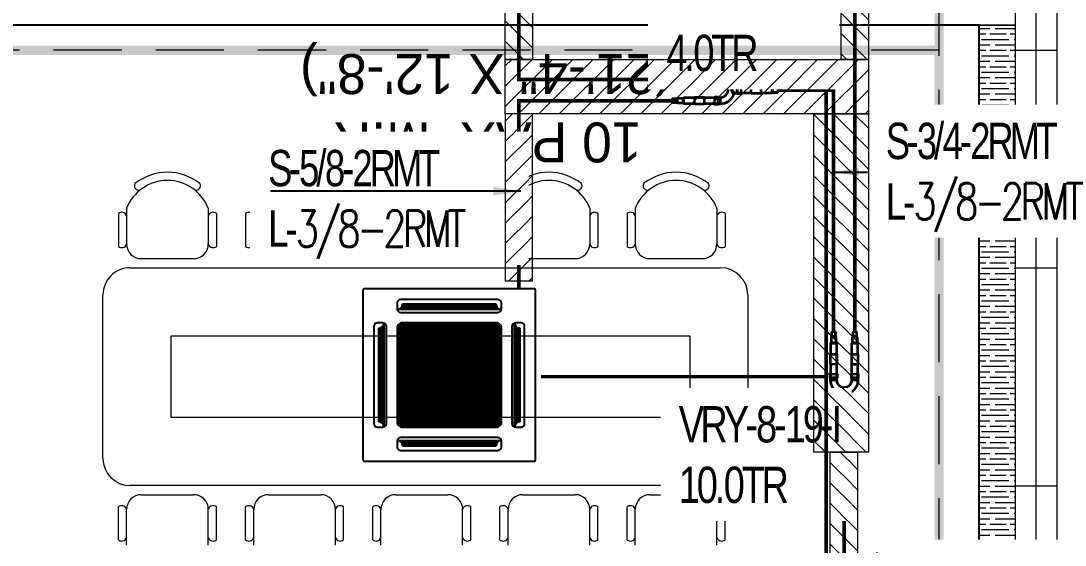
# Model space of a CAD drawing. Header units: millimetres. Extents: x -81374 to 485233, y -39075 to 157313.
# Drawn here: x 43608 to 49356, y -7951 to -5063 of the extents above; entities that cross this region are included whole.
import ezdxf
from ezdxf.enums import TextEntityAlignment as Align

# ---------------------------------------------------------------- set-up
doc = ezdxf.new("R2010")
doc.units = ezdxf.units.MM
doc.linetypes.add('CENTER', pattern=[2, 1.25, -0.25, 0.25, -0.25])
doc.linetypes.add('HIDDEN', pattern=[0.375, 0.25, -0.125])
for name, color, linetype in [('AC-RA-DIFFUSER', 6, 'Continuous'), ('ceilings', 253, 'Continuous'), ('CEN', 252, 'CENTER'), ('Hatch 01_UC', 7, 'Continuous'), ('M-HVAC VRV PIPE', 152, 'Continuous'), ('M-HVAC-TEXT', 7, 'Continuous'), ('PCE-HVACTEXT', 7, 'Continuous')]:
    doc.layers.add(name, color=color, linetype=linetype)
for name, color, linetype, lineweight in [('CB-AC CABLE TRAY', 213, 'Continuous', 15), ('DRAIN PIPE', 76, 'Continuous', 30), ('G-IMPT', 8, 'Continuous', 5), ('ID-MODULAR', 44, 'Continuous', 9), ('P-PIPE-IDEN', 7, 'Continuous', 9), ('vrv text', 90, 'Continuous', 30)]:
    doc.layers.add(name, color=color, linetype=linetype, lineweight=lineweight)
doc.layers.add('ceiling', color=7, linetype='Continuous', lineweight=5, true_color=0x560d91)
doc.styles.add('Arial_2', font='arial.ttf', dxfattribs={"height": 75})
doc.styles.add('Herbalife_Third Floor - Furniture Layout - 210201$0$CG', font='GOTHIC.TTF')
doc.styles.add('ROMAND', font='romand__.ttf')
doc.styles.add('romans', font='stylu.ttf', dxfattribs={"height": 125})
doc.styles.add('rs', font='romans.shx', dxfattribs={"width": 0.75})
doc.styles.get("Standard").update_dxf_attribs({"font": 'arial.ttf'})
doc.dimstyles.new('GLAZ ALU', dxfattribs={"dimscale": 100, "dimtxt": 2, "dimasz": 1.4, "dimexe": 0.8, "dimexo": 0.8, "dimgap": 0.75, "dimtad": 1, "dimdec": 0, "dimzin": 0, "dimdsep": 46, "dimtxsty": 'rs', "dimcen": 0.09, "dimclrd": 8, "dimclre": 8, "dimclrt": 2, "dimadec": 0, "dimazin": 0, "dimtfac": 1, "dimtdec": 0, "dimtmove": 0, "dimatfit": 3, "dimfxl": 1, "dimtolj": 1, "dimtzin": 0, "dimarcsym": 0})
doc.dimstyles.new('Vayucon', dxfattribs={"dimtxt": 200, "dimasz": 150, "dimexe": 0, "dimexo": 0, "dimgap": 9e-05, "dimtad": 1, "dimdec": 0, "dimrnd": 5, "dimzin": 0, "dimdsep": 46, "dimtxsty": 'ROMAND', "dimcen": 90, "dimclre": 99, "dimclrt": 7, "dimadec": 0, "dimazin": 0, "dimtfac": 1, "dimtdec": 0, "dimtofl": 0, "dimtmove": 1, "dimatfit": 3, "dimfxl": 1, "dimtolj": 1, "dimtzin": 0, "dimarcsym": 0})

# ---------------------------------------------------------------- blocks, each defined once
blk = doc.blocks.new('ng')
at = {"layer": 'CEN', "color": 9, "linetype": 'HIDDEN', "lineweight": 0, "ltscale": 1500, "true_color": 0xc7c8ca}
for p, q in [((37748.3, 47512.2), (37748.3, 41085.8)), ((37748.3, 44669.7), (43504.9, 44669.7))]:
    blk.add_line(p, q, dxfattribs=at)
blk = doc.blocks.new('floor plan 1')
at = {"layer": 'G-IMPT', "color": 55, "linetype": 'Continuous', "true_color": 0xb49f4b}
for p, q in [((8859.2, -31006.5), (8859.2, -37449.6)), ((9088, -31006.5), (9088, -37449.6))]:
    blk.add_line(p, q, dxfattribs=at)
at = {"layer": 'G-IMPT', "linetype": 'Continuous'}
for p, q in [((8973.6, -31006.5), (8973.6, -37449.6)), ((8973.6, -31006.5), (8973.6, -37449.6)), ((8859.2, -31449.6), (9088, -31449.6)), ((8859.2, -32649.6), (9088, -32649.6)), ((8859.2, -33849.6), (9088, -33849.6))]:
    blk.add_line(p, q, dxfattribs=at)
at = {"layer": 'G-IMPT', "color": 8, "ltscale": 500}
for p, q in [((10686.3, -31153.8), (10686.3, -31334.8)), ((10731.3, -31124.4), (10731.3, -31321.3)), ((11181.3, -31124.4), (11181.3, -31321.3)), ((11226.3, -31153.8), (11226.3, -31334.8)), ((11386.3, -31153.8), (11386.3, -31334.8)), ((11431.3, -31124.4), (11431.3, -31321.3)), ((11881.3, -31124.4), (11881.3, -31321.3)), ((11926.3, -31153.8), (11926.3, -31334.8)), ((12086.3, -31153.8), (12086.3, -31334.8)), ((12131.3, -31124.4), (12131.3, -31321.3)), ((12581.3, -31124.4), (12581.3, -31321.3)), ((12626.3, -31153.8), (12626.3, -31334.8)), ((12786.3, -31153.8), (12786.3, -31334.8)), ((12831.3, -31124.4), (12831.3, -31321.3)), ((13281.3, -31124.4), (13281.3, -31321.3)), ((13326.3, -31153.8), (13326.3, -31334.8)), ((13486.3, -31153.8), (13486.3, -31334.8)), ((13531.3, -31124.4), (13531.3, -31321.3)), ((13981.3, -31124.4), (13981.3, -31321.3)), ((14026.3, -31153.8), (14026.3, -31334.8)), ((11100.3, -31402.3), (10812.3, -31402.3)), ((11800.3, -31402.3), (11512.3, -31402.3)), ((12500.3, -31402.3), (12212.3, -31402.3)), ((13200.3, -31402.3), (12912.3, -31402.3)), ((13900.3, -31402.3), (13612.3, -31402.3)), ((10711.5, -31452.3), (13961, -31452.3)), ((10561.5, -32502.3), (10561.5, -31602.3)), ((14111, -31602.3), (14111, -32502.3)), ((10880.9, -31827.3), (13736, -31827.3)), ((10880.9, -32277.3), (10880.9, -31827.3)), ((13736, -31827.3), (13736, -32277.3)), ((13736, -32277.3), (10880.9, -32277.3)), ((13961, -32652.3), (10711.5, -32652.3)), ((11100.3, -32702.3), (10812.3, -32702.3)), ((11800.3, -32702.3), (11512.3, -32702.3)), ((12500.3, -32702.3), (12212.3, -32702.3)), ((13200.3, -32702.3), (12912.3, -32702.3)), ((13900.3, -32702.3), (13612.3, -32702.3)), ((10686.3, -32950.8), (10686.3, -32769.8)), ((10731.3, -32980.2), (10731.3, -32783.3)), ((11181.3, -32980.2), (11181.3, -32783.3)), ((11226.3, -32950.8), (11226.3, -32769.8)), ((11386.3, -32950.8), (11386.3, -32769.8)), ((11431.3, -32980.2), (11431.3, -32783.3)), ((11881.3, -32980.2), (11881.3, -32783.3)), ((11926.3, -32950.8), (11926.3, -32769.8)), ((12086.3, -32950.8), (12086.3, -32769.8)), ((12131.3, -32980.2), (12131.3, -32783.3)), ((12581.3, -32980.2), (12581.3, -32783.3)), ((12626.3, -32950.8), (12626.3, -32769.8)), ((12786.3, -32950.8), (12786.3, -32769.8)), ((12831.3, -32980.2), (12831.3, -32783.3)), ((13281.3, -32980.2), (13281.3, -32783.3)), ((13326.3, -32950.8), (13326.3, -32769.8)), ((13486.3, -32950.8), (13486.3, -32769.8)), ((13531.3, -32980.2), (13531.3, -32783.3)), ((13981.3, -32980.2), (13981.3, -32783.3)), ((14026.3, -32950.8), (14026.3, -32769.8)), ((15583, -33988.1), (9088, -33988.1)), ((9088, -33988.1), (9088, -34088.1))]:
    blk.add_line(p, q, dxfattribs=at)
for centre, radius, start, end in [((10704.8, -31175.7), 28.6, 22.14151, 130.19652), ((11207.8, -31175.7), 28.6, 49.80348, 157.85849), ((11404.8, -31175.7), 28.6, 22.14151, 130.19652), ((11907.8, -31175.7), 28.6, 49.80348, 157.85849), ((12104.8, -31175.7), 28.6, 22.14151, 130.19652), ((12607.8, -31175.7), 28.6, 49.80348, 157.85849), ((12804.8, -31175.7), 28.6, 22.14151, 130.19652), ((13307.8, -31175.7), 28.6, 49.80348, 157.85849), ((13504.8, -31175.7), 28.6, 22.14151, 130.19652), ((14007.8, -31175.7), 28.6, 49.80348, 157.85849), ((10704.8, -31312.9), 28.6, 229.80348, 337.85849), ((10812.3, -31321.3), 81, 180, 270), ((11100.3, -31321.3), 81, 270, 0), ((11207.8, -31312.9), 28.6, 202.14151, 310.19652), ((11404.8, -31312.9), 28.6, 229.80348, 337.85849), ((11512.3, -31321.3), 81, 180, 270), ((11800.3, -31321.3), 81, 270, 0), ((11907.8, -31312.9), 28.6, 202.14151, 310.19652), ((12104.8, -31312.9), 28.6, 229.80348, 337.85849), ((12212.3, -31321.3), 81, 180, 270), ((12500.3, -31321.3), 81, 270, 0), ((12607.8, -31312.9), 28.6, 202.14151, 310.19652), ((12804.8, -31312.9), 28.6, 229.80348, 337.85849), ((12912.3, -31321.3), 81, 180, 270), ((13200.3, -31321.3), 81, 270, 0), ((13307.8, -31312.9), 28.6, 202.14151, 310.19652), ((13504.8, -31312.9), 28.6, 229.80348, 337.85849), ((13612.3, -31321.3), 81, 180, 270), ((13900.3, -31321.3), 81, 270, 0), ((14007.8, -31312.9), 28.6, 202.14151, 310.19652), ((10711.5, -31602.3), 150, 90, 180), ((13961, -31602.3), 150, 0, 90), ((10711.5, -32502.3), 150, 180, 270), ((13961, -32502.3), 150, 270, 0), ((10812.3, -32783.3), 81, 90, 180), ((11100.3, -32783.3), 81, 0, 90), ((11512.3, -32783.3), 81, 90, 180), ((11800.3, -32783.3), 81, 0, 90), ((12212.3, -32783.3), 81, 90, 180), ((12500.3, -32783.3), 81, 0, 90), ((12912.3, -32783.3), 81, 90, 180), ((13200.3, -32783.3), 81, 0, 90), ((13612.3, -32783.3), 81, 90, 180), ((13900.3, -32783.3), 81, 0, 90), ((10704.8, -32791.7), 28.6, 22.14151, 130.19652), ((11207.8, -32791.7), 28.6, 49.80348, 157.85849), ((11404.8, -32791.7), 28.6, 22.14151, 130.19652), ((11907.8, -32791.7), 28.6, 49.80348, 157.85849), ((12104.8, -32791.7), 28.6, 22.14151, 130.19652), ((12607.8, -32791.7), 28.6, 49.80348, 157.85849), ((12804.8, -32791.7), 28.6, 22.14151, 130.19652), ((13307.8, -32791.7), 28.6, 49.80348, 157.85849), ((13504.8, -32791.7), 28.6, 22.14151, 130.19652), ((14007.8, -32791.7), 28.6, 49.80348, 157.85849), ((10704.8, -32928.9), 28.6, 229.80348, 337.85849), ((10956.3, -32891), 242, 201.63139, 338.36861), ((11207.8, -32928.9), 28.6, 202.14151, 310.19652), ((11404.8, -32928.9), 28.6, 229.80348, 337.85849), ((11656.3, -32891), 242, 201.63139, 338.36861), ((11907.8, -32928.9), 28.6, 202.14151, 310.19652), ((12104.8, -32928.9), 28.6, 229.80348, 337.85849), ((12356.3, -32891), 242, 201.63139, 338.36861), ((12607.8, -32928.9), 28.6, 202.14151, 310.19652), ((12804.8, -32928.9), 28.6, 229.80348, 337.85849), ((13056.3, -32891), 242, 201.63139, 338.36861), ((13307.8, -32928.9), 28.6, 202.14151, 310.19652), ((13504.8, -32928.9), 28.6, 229.80348, 337.85849), ((13756.3, -32891), 242, 201.63139, 338.36861), ((14007.8, -32928.9), 28.6, 202.14151, 310.19652), ((10797.7, -33103.1), 23.7, 69.0298, 211.3377), ((11114.7, -33103.4), 23.7, 328.6623, 110.9702), ((11497.7, -33103.1), 23.7, 69.0298, 211.3377), ((11814.7, -33103.4), 23.7, 328.6623, 110.9702), ((12197.7, -33103.1), 23.7, 69.0298, 211.3377), ((12514.7, -33103.4), 23.7, 328.6623, 110.9702), ((12897.7, -33103.1), 23.7, 69.0298, 211.3377), ((13214.7, -33103.4), 23.7, 328.6623, 110.9702), ((13597.7, -33103.1), 23.7, 69.0298, 211.3377), ((13914.7, -33103.4), 23.7, 328.6623, 110.9702), ((10956.3, -32891), 287, 231.456, 308.544), ((11656.3, -32891), 287, 231.456, 308.544), ((12356.3, -32891), 287, 231.456, 308.544), ((13056.3, -32891), 287, 231.456, 308.544), ((13756.3, -32891), 287, 231.456, 308.544)]:
    blk.add_arc(centre, radius, start, end, dxfattribs=at)
at = {"layer": 'CEN', "linetype": 'Continuous'}
blk.add_blockref('ng', (-28240.4, -78519.6), dxfattribs=at)
at = {"layer": 'G-IMPT', "color": 8, "ltscale": 500, "style": 'Herbalife_Third Floor - Furniture Layout - 210201$0$CG'}
for s, p in [('10 PAX  M.R', (11146.3, -33452.4)), ('(21\'-4" X 12\'-8")', (10972.3, -33828.8))]:
    blk.add_text(s, height=220, dxfattribs=at).set_placement(p)
at = {"layer": 'G-IMPT', "color": 8, "ltscale": 500}
for rotation, p in [(359.99915, (39680.6, -4989.6, 0)), (359.99915, (35886.7, -10139.3, 0)), (270.00085, (28873.3, -20643.5, 0)), (359.99915, (11975.3, -26935.4, 0)), (359.99915, (15267.6, -26935.4, 0)), (359.99915, (26686.3, -26987.7, 0)), (270.00085, (15861.1, -28615, 0)), (89.99915, (23697.8, -33300.6, 0)), (89.99915, (23597.9, -35337.7, 0)), (89.99915, (23597.9, -37388.3, 0)), (359.99915, (13750.4, -37781.5, 0)), (89.99915, (23697.8, -40746.8, 0)), (89.99915, (23597.8, -44302.5, 0)), (89.99915, (23597.8, -46399.1, 0)), (89.99915, (23697.8, -48339.8, 0)), (89.99915, (23697.8, -54280, 0)), (359.99915, (27418.1, -55702.4, 0)), (89.99915, (9671.9, -65856.5, 0)), (359.99915, (4684.1, -67403.4, 0)), (359.99915, (8737.2, -67403.4, 0))]:
    blk.add_attdef('PARTITIONTYPE', text='', height=200, rotation=rotation, dxfattribs=at).set_placement(p, align=Align.MIDDLE_CENTER)
blk = doc.blocks.new('DLC - All Capacities')
at = {"color": 62}
for p, q in [((286.9, 360), (-286.9, 360)), ((270.9, 365), (-270.9, 365)), ((265.1, 370), (-265.1, 370)), ((261.5, 375), (-261.5, 375)), ((259.2, 380), (-259.2, 380)), ((257.5, 385), (-257.9, 385)), ((257.5, 390), (-257.5, 390)), ((-390, 257.5), (-390, -257.5)), ((-385, 257.5), (-385, -257.9)), ((-380, 259.2), (-380, -259.2)), ((-375, 261.5), (-375, -261.5)), ((-370, 265.1), (-370, -265.1)), ((-365, 270.9), (-365, -270.9)), ((-360, 286.9), (-360, -286.9)), ((360, -286.9), (360, 286.9)), ((365, -270.9), (365, 270.9)), ((370, -265.1), (370, 265.1)), ((375, -261.5), (375, 261.5)), ((380, -259.2), (380, 259.2)), ((385, -257.5), (385, 257.9)), ((390, -257.5), (390, 257.5)), ((-286.9, -360), (286.9, -360)), ((-270.9, -365), (270.9, -365)), ((-265.1, -370), (265.1, -370)), ((-261.5, -375), (261.5, -375)), ((-259.2, -380), (259.2, -380)), ((-257.5, -385), (257.9, -385)), ((-257.5, -390), (257.5, -390))]:
    blk.add_line(p, q, dxfattribs=at)
at = {"color": 4}
for p, q in [((-277.5, -279.9), (-277.5, 279.9)), ((-274.5, -282.2), (-274.5, 282.2))]:
    blk.add_line(p, q, dxfattribs=at)
for points in [[(-465, -475), (465, -475, 0.414214), (475, -465), (475, 465, 0.414214), (465, 475), (-465, 475, 0.414214), (-475, 465), (-475, -465, 0.414214)], [(-287.5, 395), (-287.5, 365, 0.414214), (-267.5, 345), (267.5, 345, 0.414214), (287.5, 365), (287.5, 395, 0.414214), (267.5, 415), (-267.5, 415, 0.414214)], [(-395, -287.5), (-365, -287.5, 0.414214), (-345, -267.5), (-345, 267.5, 0.414214), (-365, 287.5), (-395, 287.5, 0.414214), (-415, 267.5), (-415, -267.5, 0.414214)], [(-257.5, -287.5), (257.5, -287.5, 0.414214), (287.5, -257.5), (287.5, 257.5, 0.414214), (257.5, 287.5), (-257.5, 287.5, 0.414214), (-287.5, 257.5), (-287.5, -257.5, 0.414214)], [(395, 287.5), (365, 287.5, 0.414214), (345, 267.5), (345, -267.5, 0.414214), (365, -287.5), (395, -287.5, 0.414214), (415, -267.5), (415, 267.5, 0.414214)], [(287.5, -395), (287.5, -365, 0.414214), (267.5, -345), (-267.5, -345, 0.414214), (-287.5, -365), (-287.5, -395, 0.414214), (-267.5, -415), (267.5, -415, 0.414214)]]:
    blk.add_lwpolyline(points, format="xyb", close=True, dxfattribs=at)
for points in [[(-257.5, 287.5), (-254.5, 287.5), (-254.5, -287.5), (-257.5, -287.5)], [(-247.5, 287.5), (-244.5, 287.5), (-244.5, -287.5), (-247.5, -287.5)], [(-237.5, 287.5), (-234.5, 287.5), (-234.5, -287.5), (-237.5, -287.5)], [(-227.5, 287.5), (-224.5, 287.5), (-224.5, -287.5), (-227.5, -287.5)], [(-217.5, 287.5), (-214.5, 287.5), (-214.5, -287.5), (-217.5, -287.5)], [(-207.5, 287.5), (-204.5, 287.5), (-204.5, -287.5), (-207.5, -287.5)], [(-197.5, 287.5), (-194.5, 287.5), (-194.5, -287.5), (-197.5, -287.5)], [(-187.5, 287.5), (-184.5, 287.5), (-184.5, -287.5), (-187.5, -287.5)], [(-177.5, 287.5), (-174.5, 287.5), (-174.5, -287.5), (-177.5, -287.5)], [(-167.5, 287.5), (-164.5, 287.5), (-164.5, -287.5), (-167.5, -287.5)], [(-157.5, 287.5), (-154.5, 287.5), (-154.5, -287.5), (-157.5, -287.5)], [(-147.5, 287.5), (-144.5, 287.5), (-144.5, -287.5), (-147.5, -287.5)], [(-137.5, 287.5), (-134.5, 287.5), (-134.5, -287.5), (-137.5, -287.5)], [(-127.5, 287.5), (-124.5, 287.5), (-124.5, -287.5), (-127.5, -287.5)], [(-117.5, 287.5), (-114.5, 287.5), (-114.5, -287.5), (-117.5, -287.5)], [(-107.5, 287.5), (-104.5, 287.5), (-104.5, -287.5), (-107.5, -287.5)], [(-97.5, 287.5), (-94.5, 287.5), (-94.5, -287.5), (-97.5, -287.5)], [(-87.5, 287.5), (-84.5, 287.5), (-84.5, -287.5), (-87.5, -287.5)], [(-77.5, 287.5), (-74.5, 287.5), (-74.5, -287.5), (-77.5, -287.5)], [(-67.5, 287.5), (-64.5, 287.5), (-64.5, -287.5), (-67.5, -287.5)], [(-57.5, 287.5), (-54.5, 287.5), (-54.5, -287.5), (-57.5, -287.5)], [(-47.5, 287.5), (-44.5, 287.5), (-44.5, -287.5), (-47.5, -287.5)], [(-37.5, 287.5), (-34.5, 287.5), (-34.5, -287.5), (-37.5, -287.5)], [(-27.5, 287.5), (-24.5, 287.5), (-24.5, -287.5), (-27.5, -287.5)], [(-17.5, 287.5), (-14.5, 287.5), (-14.5, -287.5), (-17.5, -287.5)], [(-7.5, 287.5), (-4.5, 287.5), (-4.5, -287.5), (-7.5, -287.5)], [(2.5, 287.5), (5.5, 287.5), (5.5, -287.5), (2.5, -287.5)], [(12.5, 287.5), (15.5, 287.5), (15.5, -287.5), (12.5, -287.5)], [(22.5, 287.5), (25.5, 287.5), (25.5, -287.5), (22.5, -287.5)], [(32.5, 287.5), (35.5, 287.5), (35.5, -287.5), (32.5, -287.5)], [(42.5, 287.5), (45.5, 287.5), (45.5, -287.5), (42.5, -287.5)], [(52.5, 287.5), (55.5, 287.5), (55.5, -287.5), (52.5, -287.5)], [(62.5, 287.5), (65.5, 287.5), (65.5, -287.5), (62.5, -287.5)], [(72.5, 287.5), (75.5, 287.5), (75.5, -287.5), (72.5, -287.5)], [(82.5, 287.5), (85.5, 287.5), (85.5, -287.5), (82.5, -287.5)], [(92.5, 287.5), (95.5, 287.5), (95.5, -287.5), (92.5, -287.5)], [(102.5, 287.5), (105.5, 287.5), (105.5, -287.5), (102.5, -287.5)], [(112.5, 287.5), (115.5, 287.5), (115.5, -287.5), (112.5, -287.5)], [(122.5, 287.5), (125.5, 287.5), (125.5, -287.5), (122.5, -287.5)], [(132.5, 287.5), (135.5, 287.5), (135.5, -287.5), (132.5, -287.5)], [(142.5, 287.5), (145.5, 287.5), (145.5, -287.5), (142.5, -287.5)], [(152.5, 287.5), (155.5, 287.5), (155.5, -287.5), (152.5, -287.5)], [(162.5, 287.5), (165.5, 287.5), (165.5, -287.5), (162.5, -287.5)], [(172.5, 287.5), (175.5, 287.5), (175.5, -287.5), (172.5, -287.5)], [(182.5, 287.5), (185.5, 287.5), (185.5, -287.5), (182.5, -287.5)], [(192.5, 287.5), (195.5, 287.5), (195.5, -287.5), (192.5, -287.5)], [(202.5, 287.5), (205.5, 287.5), (205.5, -287.5), (202.5, -287.5)], [(212.5, 287.5), (215.5, 287.5), (215.5, -287.5), (212.5, -287.5)], [(222.5, 287.5), (225.5, 287.5), (225.5, -287.5), (222.5, -287.5)], [(232.5, 287.5), (235.5, 287.5), (235.5, -287.5), (232.5, -287.5)], [(242.5, 287.5), (245.5, 287.5), (245.5, -287.5), (242.5, -287.5)], [(252.5, 287.5), (255.5, 287.5), (255.5, -287.5), (252.5, -287.5)]]:
    blk.add_lwpolyline(points, close=True, dxfattribs=at)
for points in [[(-277.5, -279.9), (-277.5, 279.9)], [(-274.5, 282.2), (-274.5, -282.2)], [(-267.5, -285.8), (-267.5, 285.8)], [(-264.5, 286.7), (-264.5, -286.7)], [(262.5, -287.1), (262.5, 287.1)], [(265.5, 286.4), (265.5, -286.4)], [(272.5, -283.5), (272.5, 283.5)], [(275.5, 281.5), (275.5, -281.5)]]:
    blk.add_lwpolyline(points, dxfattribs=at)
at = {"color": 62}
for centre, start, end in [((-287.5, 390), 271.21301, 0.01284), ((287.5, 390), 179.98716, 268.78699), ((-390, 287.5), 269.98716, 358.78699), ((390, 287.5), 181.21301, 270.01284), ((-390, -287.5), 1.21301, 90.01284), ((390, -287.5), 89.98716, 178.78699), ((-287.5, -390), 359.98716, 88.78699), ((287.5, -390), 91.21301, 180.01284)]:
    blk.add_arc(centre, 30, start, end, dxfattribs=at)
blk = doc.blocks.new('zw$4E06')
at = {"layer": 'vrv text'}
for points in [[(-121.1, 47.1), (-125.2, 47.1, 0.219765), (-200.2, 8.6), (-201.3, 7.2), (-202.6, 5.5), (-203.7, 4), (-204.8, 2.4, 0.042815), (-212.3, -11.4), (-213.2, -13.1), (-214, -14.9), (-214.7, -16.9), (-215.5, -18.7), (-216, -20.6), (-216.2, -21.1), (-216.5, -21.9), (-216.8, -22.4), (-217.1, -23), (-217.3, -23.6), (-218.4, -25.2), (-218.7, -25.5), (-219.1, -26.1), (-219.7, -26.5), (-220.2, -27), (-220.4, -27.4), (-221, -27.8), (-221.5, -28.3), (-222.1, -28.5), (-222.4, -28.9), (-223, -29.2), (-223.6, -29.4)], [(-121.1, 50.2), (-123.4, 50.2, 0.309599), (-218.4, -17.7), (-219.1, -19.5)], [(-121.1, 3.6), (-124.1, 3.6, 0.392074), (-177.9, -51.8), (-178.1, -53.3), (-177.9, -54.6, 0.393328), (-124.1, -110.1), (-121.1, -110.1)], [(-121.1, 0.5), (-122.6, 0.5), (-123.9, 0.4, 0.390764), (-175, -51.8), (-175, -54.6, 0.390298), (-123.9, -107), (-121.1, -107)], [(-231.4, -31.6), (-231.1, -31.8, 0.021844), (-210.1, -47.1), (-199.6, -53.3), (-205.4, -43)], [(-205.4, -63.6), (-199.6, -53.3), (-210, -59.8, 0.03043), (-231.1, -74.8), (-231.4, -75)], [(-121.1, -153.7), (-123.2, -153.7, -0.308139), (-215.5, -87.9), (-216, -86), (-216.2, -85.3), (-216.5, -84.9), (-216.8, -84.2), (-217.1, -83.6), (-217.3, -83.1), (-217.7, -82.6), (-218, -82), (-218.4, -81.6), (-218.7, -81.1), (-219.1, -80.5), (-219.7, -80.2), (-220.2, -79.8), (-220.4, -79.2), (-221, -78.7), (-221.5, -78.5), (-222.1, -78.1), (-222.4, -77.6, 0.112916), (-230.1, -75.2), (-230.7, -75), (-231.4, -75)], [(-121.1, -156.8), (-123.4, -156.8, -0.307918), (-218.4, -89), (-219.1, -87.1), (-219.1, -86.6), (-219.3, -86), (-219.7, -85.7), (-219.9, -85.1), (-220.2, -84.8), (-220.2, -84.2), (-220.6, -83.8), (-221, -83.5), (-221.2, -82.9), (-221.5, -82.7), (-221.9, -82.2), (-222.3, -81.8), (-222.6, -81.6), (-223, -81.3), (-223.3, -80.9), (-223.7, -80.7), (-224.3, -80.3), (-224.6, -80), (-225.2, -79.8), (-225.4, -79.6), (-225.9, -79.4), (-226.5, -79.2), (-226.8, -79), (-227.4, -78.7), (-228.5, -78.7), (-228.9, -78.5), (-229.4, -78.3), (-230.4, -78.3), (-230.9, -78.1), (-231.4, -78.1)]]:
    blk.add_lwpolyline(points, format="xyb", dxfattribs=at)
for points in [[(-206.3, -0.2), (-208.7, 2)], [(-202.4, 5.5), (-204.6, 7.7)], [(-198.3, 10.7), (-200.6, 13.1)], [(-193.9, 15.8), (-196, 17.8)], [(-189.2, 20.4), (-191.4, 22.8)], [(-184, 24.8), (-186.4, 27.2)], [(-178.9, 28.9), (-181.1, 31.2)], [(-173, 32.5), (-175.2, 34.8)], [(-167.1, 36), (-169.3, 38.2)], [(-160.7, 38.8), (-163.1, 41.3)], [(-153.9, 41.7), (-156.3, 43.9)], [(-146.7, 43.7), (-149.1, 46.3)], [(-139, 45.4), (-141.6, 48.1)], [(-130.5, 46.5), (-133.4, 49.4)], [(-130.5, -0.5), (-133.3, 2.2)], [(-122.1, 0.4), (-125, 3.5)], [(-121.7, 47.1), (-124.8, 50.2)], [(-76.5, 50.2), (-76.5, 53.3), (-103.7, 53.3), (-109, 50.2), (-121.1, 50.2)], [(-102.8, 50.2), (-108.1, 47.1), (-121.1, 47.1)], [(-121.1, 3.5), (-121.1, 47.1)], [(-121.1, 3.5), (-108.1, 3.5), (-102.8, 0.4), (-76.5, 0.4), (-76.5, -2.8), (-103.7, -2.8), (-109, 0.4), (-121.1, 0.4)], [(-112.7, 0.4), (-115.8, 3.5)], [(-112.1, 47.1), (-115.3, 50.2)], [(-108.1, 3.5), (-108.1, 47.1)], [(-104.8, 49.1), (-107, 51.3)], [(-100, -2.8), (-103.9, 0.9)], [(-103, 1.7), (-103, 48.5)], [(-102.8, 50.2), (-102.8, 39.7)], [(-76.5, 0.4), (-76.5, 50.2), (-102.8, 50.2), (-102.8, 0.4)], [(-102.8, 47.2), (-102.8, 0.2)], [(-102.8, 45.4), (-102.8, 2.7)], [(-102.6, 48.4), (-5, 48.4), (-2.6, 50), (0, 50)], [(-102.6, 1.5), (-102.6, 48.4)], [(0.2, 47.2), (-1.8, 47.2), (-4.2, 45.9), (-102.6, 45.9)], [(-4.2, 45.9), (-4.2, 4.2), (-102.6, 4.2)], [(0, 0), (-2.6, 0), (-5, 1.5), (-102.6, 1.5)], [(-96.5, 50.2), (-99.6, 53.3)], [(-90.8, -2.8), (-93.9, 0.4)], [(-87.1, 50.2), (-90.3, 53.3)], [(-81.2, -2.8), (-84.4, 0.4)], [(-77.8, 50.2), (-80.9, 53.3)], [(-76.5, 50.2), (-76.5, 39.7)], [(-25.5, 45.9), (-33.3, 45.9)], [(-25.5, 4.2), (-33.3, 4.2)], [(-4.2, 4.2), (-1.8, 2.7)], [(-1.8, 47.2), (-1.8, 2.7), (0, 2.7)], [(151.5, 48.4), (72.8, 48.4), (70.2, 50), (-0.9, 50)], [(69.7, 2.7), (-0.7, 2.7)], [(0, 47.2), (69.7, 47.2), (71.9, 45.9), (150.7, 45.9), (157.9, 41.6), (196.1, 41.6), (203.3, 37.7), (203.3, 12.7), (196.1, 8.5), (157.9, 8.5), (150.7, 4.2), (71.9, 4.2), (69.7, 2.7)], [(0, 0), (70.2, 0)], [(69.7, 47.2), (69.7, 2.7)], [(70.2, 0), (72.8, 1.5), (151.5, 1.5), (158.7, 5.7), (196.1, 5.7), (203.3, 9.9), (235.9, 9.9), (235.9, 40.3), (203.3, 40.3), (196.1, 44.3)], [(71.9, 45.9), (71.9, 4.2)], [(93.4, 45.9), (101.1, 45.9)], [(93.4, 4.2), (101.1, 4.2)], [(150.7, 45.9), (150.7, 4.2)], [(158.7, 44.3), (151.5, 48.4)], [(157.9, 41.6), (157.9, 8.5)], [(196.1, 44.3), (158.7, 44.3)], [(196.1, 41.6), (196.1, 8.5)], [(203.3, 37.7), (235.9, 37.7)], [(203.3, 12.7), (235.9, 12.7)], [(-500.2, -74.1), (-500.2, -32.3), (-507.4, -36.8), (-545.4, -36.8), (-545.4, -34)], [(-545.4, -34), (-507.9, -34)], [(-545.4, -36.8), (-545.4, -69.9)], [(-545.4, -69.9), (-507.4, -69.9), (-500.2, -74.1), (-421.4, -74.1)], [(-545.4, -72.6), (-545.4, -69.9)], [(-507.9, -72.6), (-545.4, -72.6)], [(-507.9, -34), (-500.8, -29.8)], [(-500.8, -76.8), (-507.9, -72.6)], [(-507.4, -36.8), (-507.4, -69.9)], [(-500.8, -29.8), (-422.1, -29.8)], [(-422.1, -76.8), (-500.8, -76.8)], [(-349.3, -31.1), (-419, -31.1), (-421.4, -32.3), (-500.2, -32.3)], [(-442.7, -32.3), (-450.4, -32.3)], [(-442.7, -74.1), (-450.4, -74.1)], [(-422.1, -29.8), (-419.5, -28.3)], [(-419.5, -78.1), (-422.1, -76.8)], [(-421.4, -32.3), (-421.4, -74.1), (-419, -75.6)], [(-419.5, -28.3), (-348.4, -28.3)], [(-419, -31.1), (-419, -75.6), (-348.5, -75.6)], [(-349.5, -31.1), (-347.5, -31.1), (-345.2, -32.3), (-246.7, -32.3)], [(-246.7, -29.8), (-344.3, -29.8), (-346.9, -28.3), (-349.3, -28.3)], [(-347.5, -31.1), (-347.5, -75.6), (-349.3, -75.6)], [(-345.2, -74.1), (-347.5, -75.6)], [(-346.9, -78.1), (-344.3, -76.8)], [(-345.2, -32.3), (-345.2, -74.1), (-246.7, -74.1)], [(-344.3, -76.8), (-246.7, -76.8)], [(-323.7, -32.3), (-316, -32.3)], [(-323.7, -74.1), (-316, -74.1)], [(-240.6, -28.5), (-246.2, -25.2), (-273.2, -25.2), (-273.2, -28.5), (-246.9, -28.5), (-241.6, -31.6)], [(-272.1, -28.5), (-273.2, -27.4)], [(-273.2, -28.5), (-273.2, -41)], [(-273.2, -78.1), (-273.2, -28.5)], [(-231.4, -75), (-241.6, -75), (-246.9, -78.1), (-273.2, -78.1), (-273.2, -81.4), (-246.2, -81.4), (-240.6, -78.1), (-231.4, -78.1)], [(-262.7, -28.5), (-265.8, -25.2)], [(-253.1, -28.5), (-256.4, -25.2)], [(-240.8, -31.6), (-247.1, -25.2)], [(-246.9, -75.6), (-246.9, -28.3), (-246.9, -75.6)], [(-246.9, -28.5), (-246.9, -41)], [(-246.9, -78.1), (-246.9, -28.5)], [(-246.7, -76.7), (-246.7, -29.8)], [(-246.7, -76.8), (-246.7, -29.8)], [(-241, -78.5), (-243.2, -76.1)], [(-241.6, -75), (-241.6, -31.6)], [(-241.6, -31.6), (-231.4, -31.6)], [(-240.6, -28.5), (-231.4, -28.5)], [(-231.6, -78.1), (-235, -75)], [(-231.3, -31.6), (-234.4, -28.5)], [(-231.4, -28.5), (-229.8, -28.5), (-229.4, -28.3), (-228.9, -28.3), (-228.5, -28.1), (-227.8, -27.9), (-227.4, -27.8), (-226.8, -27.6), (-226.5, -27.4), (-225.9, -27.4), (-225.4, -27), (-225.2, -26.8), (-224.6, -26.5), (-224.3, -26.3), (-223.7, -26.1), (-223, -25.4), (-222.6, -25.2), (-222.3, -24.6), (-221.9, -24.3), (-221.5, -24.1), (-221.2, -23.6), (-221, -23.2), (-220.6, -22.8), (-220.2, -22.3), (-220.2, -22.1), (-219.9, -21.5), (-219.7, -21.1), (-219.3, -20.6), (-219.1, -20), (-219.1, -19.7)], [(-228.9, -31.4), (-229.6, -31.6), (-231.4, -31.6)], [(-223.9, -29.6), (-226.1, -27.4)], [(-218.6, -25.4), (-221, -23.2)], [(-215.5, -19), (-218, -16.8)], [(-216, -21), (-216, -20.6)], [(-212.9, -12.5), (-215.1, -10.1)], [(-209.7, -6.3), (-211.9, -3.9)], [(-174.5, -60.1), (-177.9, -56.6)], [(-174.8, -50.4), (-177.6, -47.6)], [(-173.7, -42.1), (-176.3, -39.5)], [(-171.1, -73), (-176.1, -68)], [(-171.7, -34.8), (-174.1, -32.3)], [(-168.8, -28.3), (-171, -25.9)], [(-165.1, -22.4), (-167.5, -20.2)], [(-160.9, -17.3), (-163.3, -15.1)], [(-156.3, -12.7), (-158.3, -10.5)], [(-150.7, -8.5), (-153.1, -6.3)], [(-144.7, -5.1), (-147.1, -2.8)], [(-138.3, -2.4), (-140.6, 0)], [(-349.3, -78.1), (-419.5, -78.1)], [(-349.3, -78.1), (-346.9, -78.1)], [(-266.4, -81.4), (-269.3, -78.1)], [(-256.8, -81.4), (-259.9, -78.1)], [(-247.4, -81.4), (-250.6, -78.1)], [(-217.3, -83.3), (-223.3, -77.2)], [(-210, -99.8), (-216.5, -93.4)], [(-216, -86), (-216, -85.8)], [(-183.3, -136.2), (-204.1, -115.4)], [(-153.1, -100.4), (-168, -85.3)], [(-161.2, -148.9), (-167.7, -142.3)], [(-146.9, -153.5), (-151.5, -148.9)], [(-135.3, -155.9), (-139, -152)], [(-124.8, -156.8), (-128.1, -153.3)], [(-124.7, -110.1), (-127.9, -106.6)], [(-76.5, -107), (-76.5, -103.9), (-103.7, -103.9), (-109, -107), (-121.1, -107)], [(-121.1, -153.7), (-121.1, -110.1), (-108.1, -110.1), (-102.8, -107), (-76.5, -107)], [(-109, -156.8), (-103.7, -159.9), (-76.5, -159.9), (-76.5, -156.8), (-102.8, -156.8), (-108.1, -153.7), (-121.1, -153.7)], [(-115.4, -156.8), (-118.4, -153.7)], [(-115.1, -110.1), (-118.2, -107)], [(-102.8, -159.9), (-109.2, -153.7)], [(-106.6, -109.2), (-109, -107)], [(-108.1, -153.7), (-108.1, -110.1)], [(-103, -108.1), (-5.3, -108.1), (-2.9, -106.4), (-0.4, -106.4)], [(-103, -155), (-103, -108.1)], [(-0.2, -109.4), (-2.2, -109.4), (-4.6, -110.5), (-103, -110.5)], [(-4.6, -110.5), (-4.6, -152.4), (-103, -152.4)], [(-102.8, -107), (-102.8, -118.2)], [(-102.8, -156.8), (-102.8, -107)], [(-102.8, -156.8), (-102.8, -109.9)], [(-99.4, -107), (-102.4, -103.9)], [(-90.1, -107), (-93.2, -103.9)], [(-80.5, -107), (-83.6, -103.9)], [(-76.5, -107), (-76.5, -118.2)], [(-76.5, -156.8), (-76.5, -107)], [(-26.1, -110.5), (-33.6, -110.5)], [(-26.1, -152.4), (-33.6, -152.4)], [(-4.6, -152.4), (-2.2, -153.7), (-0.4, -153.7)], [(-2.2, -153.7), (-2.2, -109.4)], [(151.1, -108.1), (72.4, -108.1), (69.8, -106.4), (-1.3, -106.4)], [(69.3, -153.7), (-1.1, -153.7)], [(-0.4, -109.4), (69.3, -109.4), (71.5, -110.5), (150.4, -110.5)], [(69.3, -109.4), (69.3, -153.7)], [(195.8, -148.2), (157.5, -148.2), (150.4, -152.4), (71.5, -152.4), (69.3, -153.7)], [(71.5, -110.5), (71.5, -152.4)], [(72.4, -155), (151.1, -155), (158.3, -150.7), (195.8, -150.7)], [(93, -110.5), (100.7, -110.5)], [(93, -152.4), (100.7, -152.4)], [(150.4, -110.5), (150.4, -152.4)], [(150.4, -110.5), (157.5, -114.9), (195.8, -114.9), (202.9, -118.9), (202.9, -143.9), (195.8, -148.2)], [(158.3, -112.1), (151.1, -108.1)], [(157.5, -114.9), (157.5, -148.2)], [(195.8, -112.1), (158.3, -112.1)], [(195.8, -112.1), (202.9, -116.2), (235.3, -116.2), (235.3, -146.5), (202.9, -146.5), (195.8, -150.7)], [(195.8, -114.9), (195.8, -148.2)], [(202.9, -118.9), (235.3, -118.9)], [(202.9, -143.9), (235.3, -143.9)], [(-121.1, -156.8), (-109, -156.8)], [(-5.3, -155), (-103, -155)], [(-93.4, -159.9), (-96.5, -156.8)], [(-84, -159.9), (-87.1, -156.8)], [(-76.5, -158.1), (-77.8, -156.8)], [(-2.9, -156.5), (-5.3, -155)], [(-0.4, -156.5), (-2.9, -156.5)], [(-0.4, -156.5), (69.8, -156.5)], [(69.8, -156.5), (72.4, -155)]]:
    blk.add_lwpolyline(points, dxfattribs=at)
for points in [[(-223.6, -29.4), (-225.2, -30.8), (-226.7, -30.6), (-228.9, -31.4)], [(-205.4, -43), (-209.5, -36), (-212.2, -28.2), (-216, -21)], [(-216, -85.8), (-212.5, -78.4), (-209.1, -70.9), (-205.4, -63.6)]]:
    blk.add_open_spline(points, degree=3, dxfattribs=at)
blk = doc.blocks.new('*U157')
at = {"layer": 'CB-AC CABLE TRAY', "true_color": 0xa953a0}
h = blk.add_hatch(dxfattribs=at)
h.set_pattern_fill('ANSI31', color=215, scale=25)
h.set_pattern_definition([(45, (-900509.22, 1102758.81), (-56.1266008, 56.1266008), [])])
h.paths.add_polyline_path([(-88704.9, -150.4), (-88704.9, -0.4), (-84444.9, -0.4), (-84444.9, -150.4)])
at = {"layer": 'CB-AC CABLE TRAY', "color": 215, "true_color": 0xa953a0}
blk.add_lwpolyline([(-88704.9, -150.4), (-88704.9, -0.4), (-84444.9, -0.4), (-84444.9, -150.4)], close=True, dxfattribs=at)
blk = doc.blocks.new('*U158')
at = {"layer": 'CB-AC CABLE TRAY', "true_color": 0xa953a0}
h = blk.add_hatch(dxfattribs=at)
h.set_pattern_fill('ANSI31', color=215, scale=25)
h.set_pattern_definition([(45, (-902770.426, 1102908.81), (-56.1266008, 56.1266008), [])])
h.paths.add_polyline_path([(-88704.9, -150.4), (-88704.9, 149.6), (-86706.1, 149.6), (-86706.1, -150.4)])
at = {"layer": 'CB-AC CABLE TRAY', "color": 215, "true_color": 0xa953a0}
blk.add_lwpolyline([(-88704.9, -150.4), (-88704.9, 149.6), (-86706.1, 149.6), (-86706.1, -150.4)], close=True, dxfattribs=at)
blk = doc.blocks.new('*U159')
at = {"layer": 'CB-AC CABLE TRAY', "true_color": 0xa953a0}
h = blk.add_hatch(dxfattribs=at)
h.set_pattern_fill('ANSI31', color=215, scale=25)
h.set_pattern_definition([(45, (-902905.616, 1102908.81), (-56.1266008, 56.1266008), [])])
h.paths.add_polyline_path([(-88704.9, -150.4), (-88704.9, 149.6), (-86841.3, 149.6), (-86841.3, -150.4)])
at = {"layer": 'CB-AC CABLE TRAY', "color": 215, "true_color": 0xa953a0}
blk.add_lwpolyline([(-88704.9, -150.4), (-88704.9, 149.6), (-86841.3, 149.6), (-86841.3, -150.4)], close=True, dxfattribs=at)
blk = doc.blocks.new('*U160')
at = {"layer": 'CB-AC CABLE TRAY', "true_color": 0xa953a0}
h = blk.add_hatch(dxfattribs=at)
h.set_pattern_fill('ANSI31', color=215, scale=25)
h.set_pattern_definition([(45, (-903249.67, 1102758.81), (-56.1266008, 56.1266008), [])])
h.paths.add_polyline_path([(-88704.9, -150.4), (-88704.9, -0.4), (-87185.3, -0.4), (-87185.3, -150.4)])
at = {"layer": 'CB-AC CABLE TRAY', "color": 215, "true_color": 0xa953a0}
blk.add_lwpolyline([(-88704.9, -150.4), (-88704.9, -0.4), (-87185.3, -0.4), (-87185.3, -150.4)], close=True, dxfattribs=at)
blk = doc.blocks.new('*U161')
at = {"layer": 'CB-AC CABLE TRAY', "true_color": 0xa953a0}
h = blk.add_hatch(dxfattribs=at)
h.set_pattern_fill('ANSI31', color=215, scale=25)
h.set_pattern_definition([(45, (-903078.64, 1102758.81), (-56.1266008, 56.1266008), [])])
h.paths.add_polyline_path([(-88704.9, -150.4), (-88704.9, -0.4), (-87014.3, -0.4), (-87014.3, -150.4)])
at = {"layer": 'CB-AC CABLE TRAY', "color": 215, "true_color": 0xa953a0}
blk.add_lwpolyline([(-88704.9, -150.4), (-88704.9, -0.4), (-87014.3, -0.4), (-87014.3, -150.4)], close=True, dxfattribs=at)
blk = doc.blocks.new('*U162')
at = {"layer": 'CB-AC CABLE TRAY', "true_color": 0xa953a0}
h = blk.add_hatch(dxfattribs=at)
h.set_pattern_fill('ANSI31', color=215, scale=25)
h.set_pattern_definition([(45, (-903849.73, 1102758.81), (-56.1266008, 56.1266008), [])])
h.paths.add_polyline_path([(-88704.9, -150.4), (-88704.9, -0.4), (-87785.4, -0.4), (-87785.4, -150.4)])
at = {"layer": 'CB-AC CABLE TRAY', "color": 215, "true_color": 0xa953a0}
blk.add_lwpolyline([(-88704.9, -150.4), (-88704.9, -0.4), (-87785.4, -0.4), (-87785.4, -150.4)], close=True, dxfattribs=at)

msp = doc.modelspace()

# ---------------------------------------------------------------- hatches: boundary and pattern name
at = {"layer": 'Hatch 01_UC', "linetype": 'Continuous', "lineweight": 0, "transparency": 33554597}
h = msp.add_hatch(dxfattribs=at)
h.set_pattern_fill('GOST_WOOD', color=8, scale=15, angle=270)
h.set_pattern_definition([(360, (86411.17, 39444.27), (-4e-14, -90), [150, -30]), (360, (86381.17, 39414.27), (-4e-14, -90), [90, -22.5, 45, -22.5]), (360, (86336.17, 39384.27), (-4e-14, -90), [150, -30])])
h.paths.add_polyline_path([(48882.8, -8068.9), (49082.8, -8068.9), (49082.8, -5087.3), (48882.8, -5087.3)])

# ---------------------------------------------------------------- linework, layer by layer
at = {"layer": 'ceiling', "color": 8, "linetype": 'Continuous'}
msp.add_lwpolyline([(48321.6, -8958.9), (48321.6, -7993.9), (48882.8, -7993.9), (48882.8, -5087.3), (42587.8, -5087.3), (42587.8, -8958.9), (48321.6, -8958.9)], dxfattribs=at)
msp.add_lwpolyline([(48321.6, -8958.9), (48321.6, -7993.9), (48882.8, -7993.9), (48882.8, -5087.3), (42587.8, -5087.3), (42587.8, -8958.9), (48321.6, -8958.9)], dxfattribs=at)
at = {"layer": 'ceilings', "color": 8, "linetype": 'Continuous'}
msp.add_lwpolyline([(48882.8, -5087.3), (42587.8, -5087.3), (42587.8, -8958.9), (48321.6, -8958.9), (48321.6, -7993.9), (48882.8, -7991.9)], close=True, dxfattribs=at)
msp.add_lwpolyline([(48882.8, -5087.3), (42587.8, -5087.3), (42587.8, -8958.9), (48321.6, -8958.9), (48321.6, -7993.9), (48882.8, -7991.9)], close=True, dxfattribs=at)
at = {"layer": 'CEN', "color": 11, "linetype": 'HIDDEN', "lineweight": 0, "ltscale": 1500, "const_width": 50}
msp.add_lwpolyline([(48662.8, -8068), (48662.8, -1641.5)], dxfattribs=at)
at = {"layer": 'DRAIN PIPE', "color": 76, "linetype": 'Continuous'}
msp.add_lwpolyline([(48041.3, 1076.2, 20, 20, 0), (48041.3, -7023.1, 20, 20, 0), (46470.9, -7023.1, 0, 0, 0)], format="xyseb", dxfattribs=at)
at = {"layer": 'ID-MODULAR', "color": 45, "linetype": 'Continuous'}
msp.add_lwpolyline([(48882.8, -8068.9), (49082.8, -8068.9), (49082.8, -5087.3), (48882.8, -5087.3)], close=True, dxfattribs=at)
msp.add_lwpolyline([(48882.8, -8068.9), (49082.8, -8068.9), (49082.8, -5087.3), (48882.8, -5087.3)], close=True, dxfattribs=at)
at = {"layer": 'M-HVAC VRV PIPE', "color": 3, "linetype": 'Continuous', "const_width": 20}
for points in [[(48198.2, -227.9), (48198.2, -6776.8)], [(47193.2, -5386.6), (46349.4, -5386.6), (46349.4, -3526.5)], [(48081.7, -6776.3), (48081.7, -5444.7), (47774.7, -5444.7)], [(47192.8, -5503.1), (46349.4, -5503.1), (46349.4, -6538.9)], [(48140.1, -7358.2), (48140.1, -9325.3), (48681.2, -9325.3)]]:
    msp.add_lwpolyline(points, dxfattribs=at)

# ---------------------------------------------------------------- block references
at = {"linetype": 'Continuous', "rotation": 180}
msp.add_blockref('floor plan 1', (58170.8, -39075.4), dxfattribs=at)
at = {"layer": 'AC-RA-DIFFUSER', "rotation": 360}
msp.add_blockref('DLC - All Capacities', (45965.9, -7013.9), dxfattribs=at)
at = {"layer": 'CB-AC CABLE TRAY', "color": 4, "linetype": 'HIDDEN', "rotation": 89.99971984369127}
msp.add_blockref('*U161', (46274.4, 83429.2), dxfattribs=at)
at = {"layer": 'vrv text', "xscale": 0.7447286262668819, "yscale": 0.7447286262668819, "zscale": 0.7447286262668819}
for p, rotation in [((47368.5, -5484.4), 180), ((48100.4, -6952), 89.99999999999999)]:
    msp.add_blockref('zw$4E06', p, dxfattribs=dict(at, rotation=rotation))

# ---------------------------------------------------------------- leaders
at = {"layer": 'PCE-HVACTEXT', "ltscale": 0.25}
msp.add_leader([(48081.7, -5896.5), (49557.6, -5896.5)], dimstyle='GLAZ ALU', override={"dimtad": 0, "dimclrd": 7, "dimclrt": 256, "dimfxl": 100, "dimfxlon": 1, "dimtfill": 1, "dimarcsym": 1}, dxfattribs=at)

# ---------------------------------------------------------------- next in the draw order: texts
at = {"layer": 'M-HVAC-TEXT', "char_height": 200, "style": 'romans', "bg_fill": 2}
for s, insert, width, attachment_point in [('\\pxql,t8;{\\W0.75;\\T0.75;\\C3;S-3/4-2RMT\\PL-\\Fromans.shx|c1;3/8-2RMT}', (48369.1, -6224.6, 0.9), 1334.442, 7), ('\\pxql,t8;{\\W0.75;\\T0.75;\\C3;S-5/8-2RMT\\PL-\\Fromans.shx|c1;3/8-2RMT}', (46303.2, -6374.3, 0.9), 1334.442, 9), ('\\pxql;{\\W0.75;\\T0.75;\\C3;S-1 1/8-10RMT\\PL-\\Fromans.shx|c1;1/2-10RMT}', (48423.8, -8621.2, 0.9), 2514.136, 7)]:
    msp.add_mtext(s, dxfattribs=dict(at, insert=insert, width=width, attachment_point=attachment_point))
at = {"layer": 'P-PIPE-IDEN', "char_height": 200, "width": 852.439, "attachment_point": 1, "style": 'Arial_2', "bg_fill": 2}
for s, insert in [('{\\W0.75;\\T0.75;\\C1;VRY-5-6-I\\P4.0TR}', (47160.7, -4806.5)), ('{\\W0.75;\\T0.75;\\C1;VRY-8-19-I\\P10.0TR}', (47229, -7185.3))]:
    msp.add_mtext(s, dxfattribs=dict(at, insert=insert))

# ---------------------------------------------------------------- next in the draw order: linework, layer by layer
at = {"layer": 'CEN', "color": 11, "linetype": 'HIDDEN', "lineweight": 0, "ltscale": 1500, "const_width": 50}
msp.add_lwpolyline([(48662.8, -5225.5), (42906.2, -5225.5)], dxfattribs=at)
at = {"layer": 'DRAIN PIPE', "color": 76, "linetype": 'Continuous'}
msp.add_lwpolyline([(48041.3, -7023.1, 20, 20, 0), (48041.3, -10332, 20, 20, 0), (47743, -10332, 0, 0, 0)], format="xyseb", dxfattribs=at)

# ---------------------------------------------------------------- next in the draw order: block references
at = {"layer": 'CB-AC CABLE TRAY', "color": 4, "linetype": 'HIDDEN'}
for name, p, rotation in [('*U157', (48273.2, -89720.6), 269.9997198436913), ('*U158', (134979.3, -5425.7), 359.9997198436913), ('*U159', (48123.2, -94280.6), 269.9997198436913), ('*U160', (48212.8, -96144.2), 269.9997198436913)]:
    msp.add_blockref(name, p, dxfattribs=dict(at, rotation=rotation))
at = {"layer": 'CB-AC CABLE TRAY', "color": 4, "linetype": 'HIDDEN', "xscale": -1, "rotation": 90.00028015630865}
msp.add_blockref('*U162', (46274.4, -94280.6), dxfattribs=at)

# ---------------------------------------------------------------- next in the draw order: leaders
at = {"layer": 'M-HVAC VRV PIPE', "color": 3, "linetype": 'Continuous'}
msp.add_leader([(46359, -6001.3), (44981.6, -6001.3)], dimstyle='Vayucon', dxfattribs=at)

doc.saveas('drawing.dxf')
